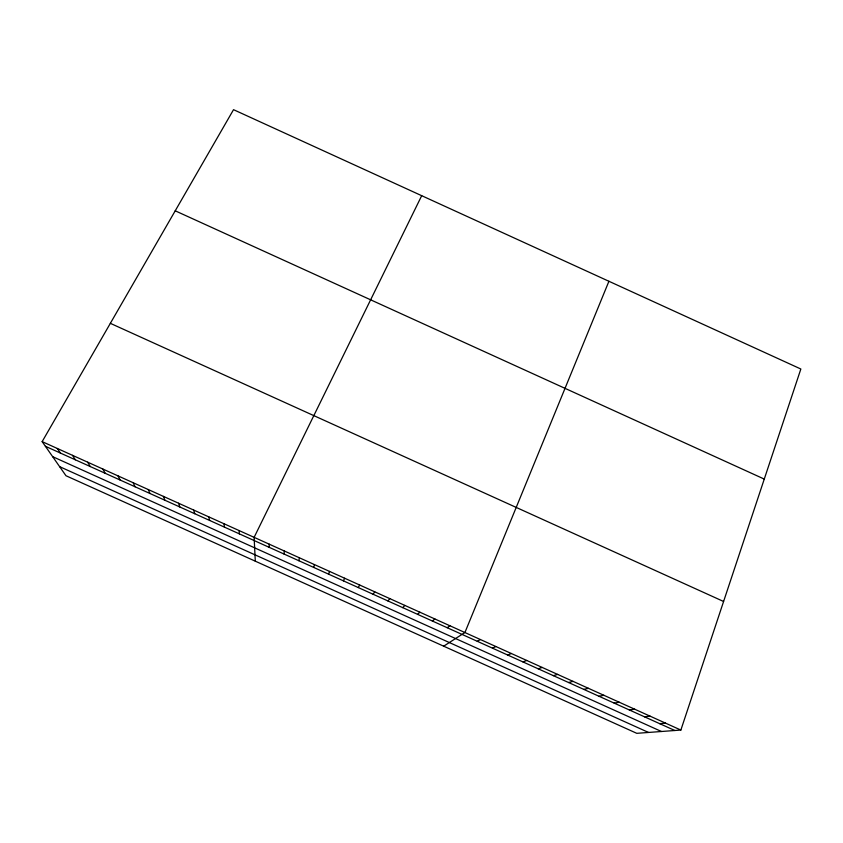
<?xml version="1.0" encoding="UTF-8"?>
<svg xmlns="http://www.w3.org/2000/svg" width="843" height="843" viewBox="0 0 843 843"><rect width="100%" height="100%" fill="white"/><g stroke="black" fill="none" stroke-linecap="round" stroke-linejoin="round"><path stroke-width="1.26" d="M269.159 547.328L269.223 544.167M284.028 554.041L284.312 550.985M298.896 560.753L299.391 557.792M313.754 567.455L314.471 564.599M680.859 730.059L800.85 369.013L233.532 109.674L42.15 441.627L65.975 475.737L636.781 733.326L680.859 730.059L42.15 441.627M328.601 574.167L329.539 571.406M608.92 281.277L464.914 632.535L443.681 646.181M343.449 580.869L344.608 578.214M421.7 195.692L254.122 537.349L255.303 561.175M358.296 587.571L359.666 585.01M373.122 594.273L374.724 591.807M387.959 600.964L389.772 598.604M402.775 607.655L404.809 605.4M417.601 614.347L419.846 612.187M432.406 621.038L434.872 618.973M447.211 627.719L449.899 625.759M477.254 641.281L480.384 639.521M492.491 648.162L495.842 646.507M507.718 655.043L511.29 653.483M522.945 661.913L526.738 660.459M538.161 668.784L542.186 667.435M553.377 675.654L557.613 674.4M568.572 682.524L573.04 681.365M583.778 689.384L588.467 688.331M598.973 696.244L603.883 695.296M614.157 703.104L619.289 702.251M629.331 709.954L634.695 709.205M644.505 716.803L650.09 716.16M659.679 723.652L665.475 723.115M45.406 446.284L674.843 730.502M52.645 456.653L661.449 731.492M59.621 466.643L648.53 732.451M110.349 323.333L723.589 601.48M175.218 210.813L764.264 479.087M57.335 448.476L60.369 453.039M72.509 455.336L75.322 459.793M87.672 462.185L90.264 466.548M102.835 469.035L105.206 473.292M117.988 475.874L120.138 480.036M133.141 482.712L135.07 486.78M148.284 489.551L149.991 493.513M163.426 496.39L164.912 500.247M178.558 503.229L179.822 506.98M193.679 510.057L194.722 513.714M208.801 516.885L209.622 520.437M223.911 523.703L224.512 527.16M239.022 530.532L239.401 533.882"/></g></svg>
